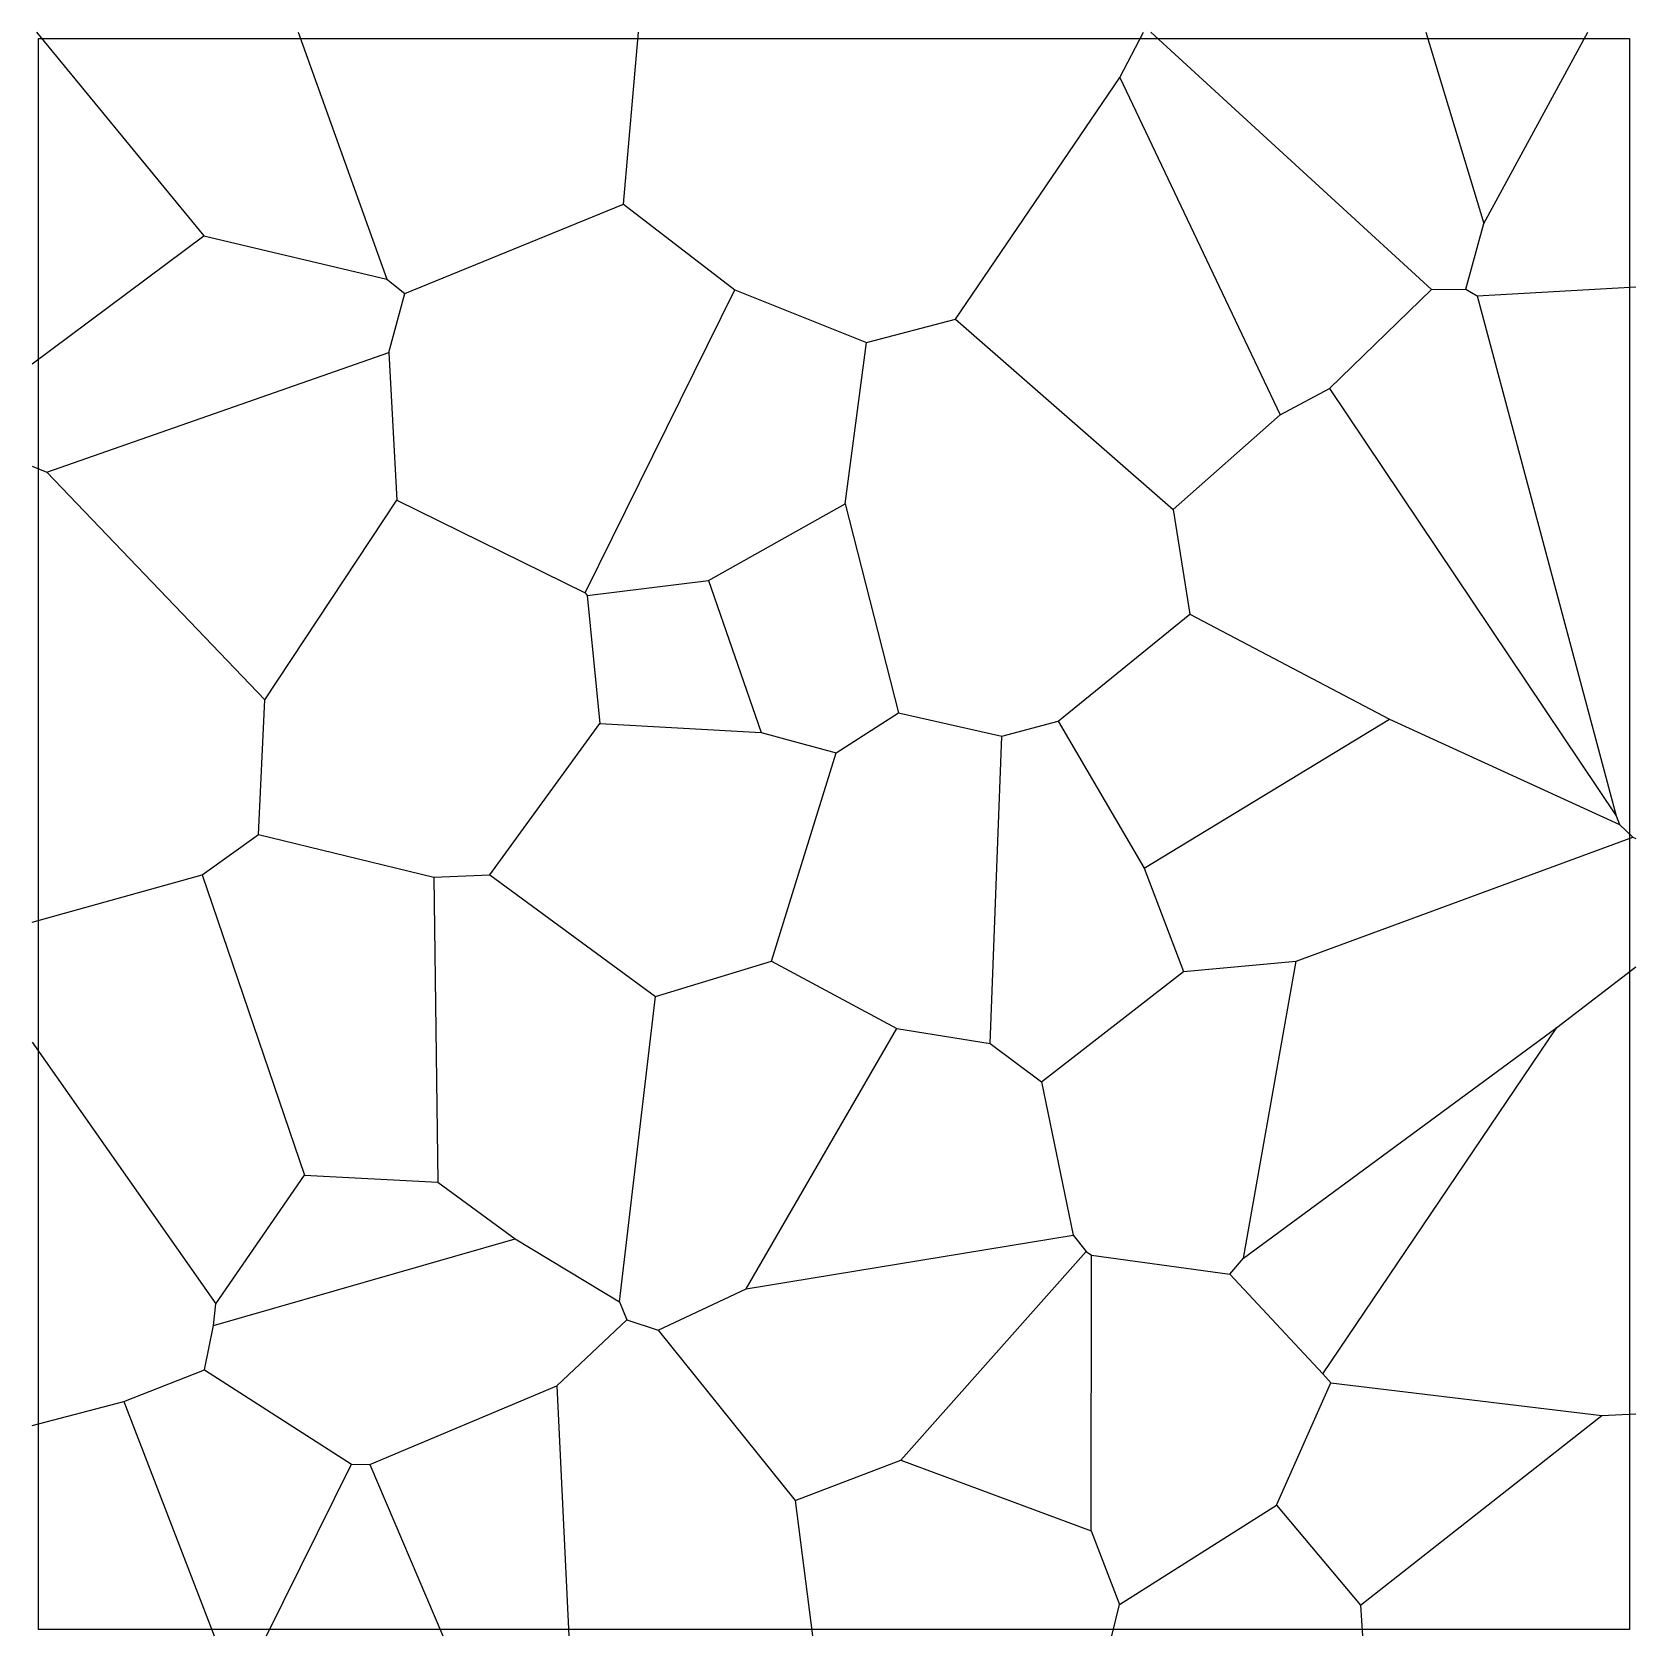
# Model space of a CAD drawing. Extents: x 0 to 10, y 0 to 10.
import ezdxf

# ---------------------------------------------------------------- set-up
doc = ezdxf.new("R2010")
doc.units = 0
doc.layers.add('Layer_1', color=7, linetype='CONTINUOUS')

msp = doc.modelspace()

# ---------------------------------------------------------------- linework, layer by layer
at = {"layer": 'Layer_1', "color": 7}
for points in [[(-0.012512, 9.959748), (1.030412, 8.689748)], [(1.619325, 9.959748), (2.171098, 8.418109)], [(3.646528, 8.886767), (3.740112, 9.959748)], [(6.742223, 9.67603), (6.890418, 9.959748)], [(6.935912, 9.959748), (8.685238, 8.355625), (8.898203, 8.356556), (9.012108, 8.765581)], [(8.649989, 9.959748), (9.012108, 8.765581)], [(9.012108, 8.765581), (9.66057, 9.959748)], [(5.717277, 8.168907), (6.742223, 9.67603)], [(6.742223, 9.67603), (7.740584, 7.574208), (8.049872, 7.736937)], [(2.171098, 8.418109), (2.284805, 8.33031), (3.646528, 8.886767)], [(3.646528, 8.886767), (4.34133, 8.353593)], [(-0.040254, 7.890833), (1.030412, 8.689748)], [(1.030412, 8.689748), (2.171098, 8.418109)], [(2.183262, 7.961897), (2.284805, 8.33031)], [(2.234711, 7.040611), (3.409235, 6.46293), (4.34133, 8.353593)], [(4.34133, 8.353593), (5.162992, 8.024155), (5.717277, 8.168907)], [(8.049872, 7.736937), (8.685238, 8.355625)], [(8.898203, 8.356556), (8.970847, 8.315239)], [(8.970847, 8.315239), (9.959754, 8.372361)], [(8.970847, 8.315239), (9.837016, 5.073973)], [(5.717277, 8.168907), (7.075104, 6.983432), (7.740584, 7.574208)], [(4.177726, 6.539892), (5.029191, 7.017976), (5.162992, 8.024155)], [(0.052117, 7.215814), (2.183262, 7.961897)], [(2.183262, 7.961897), (2.234711, 7.040611)], [(8.049872, 7.736937), (9.837016, 5.073973)], [(-0.040254, 7.252842), (0.052117, 7.215814)], [(0.052117, 7.215814), (1.411469, 5.797281), (2.234711, 7.040611)], [(5.029191, 7.017976), (5.361479, 5.715888)], [(7.075104, 6.983432), (7.17916, 6.330652)], [(3.409235, 6.46293), (3.419875, 6.446674), (4.177726, 6.539892)], [(4.177726, 6.539892), (4.50533, 5.59346)], [(3.419875, 6.446674), (3.498784, 5.64917), (4.50533, 5.59346)], [(6.358373, 5.663366), (7.17916, 6.330652)], [(7.17916, 6.330652), (8.423421, 5.676602)], [(1.370659, 4.956428), (1.411469, 5.797281)], [(4.50533, 5.59346), (4.972803, 5.466714), (5.361479, 5.715888), (6.006667, 5.569104), (6.358373, 5.663366)], [(2.81417, 4.704177), (3.498784, 5.64917)], [(6.358373, 5.663366), (6.893212, 4.746991), (8.423421, 5.676602)], [(8.423421, 5.676602), (9.856969, 5.018771)], [(5.350868, 3.746259), (5.933036, 3.652702), (6.006667, 5.569104)], [(4.570918, 4.167221), (4.972803, 5.466714)], [(9.837016, 5.073973), (9.856969, 5.018771)], [(9.856969, 5.018771), (9.940478, 4.94051)], [(1.020083, 4.705419), (1.370659, 4.956428)], [(1.370659, 4.956428), (2.465399, 4.689643)], [(7.840632, 4.166911), (9.940478, 4.94051)], [(9.940478, 4.94051), (9.959754, 4.932157)], [(-0.040254, 4.410949), (1.020083, 4.705419)], [(1.020083, 4.705419), (1.659175, 2.832903), (2.488739, 2.788651)], [(2.465399, 4.689643), (2.81417, 4.704177)], [(2.81417, 4.704177), (3.846708, 3.946862), (4.570918, 4.167221)], [(6.893212, 4.746991), (7.139423, 4.102226), (7.840632, 4.166911)], [(2.465399, 4.689643), (2.488739, 2.788651)], [(4.570918, 4.167221), (5.350868, 3.746259)], [(5.933036, 3.652702), (6.253019, 3.413547), (7.139423, 4.102226)], [(7.511956, 2.314658), (7.840632, 4.166911)], [(9.466006, 3.75306), (9.959754, 4.132282)], [(2.971734, 2.435449), (3.622454, 2.042878), (3.846708, 3.946862)], [(4.411463, 2.124497), (5.350868, 3.746259)], [(7.427007, 2.2143), (8.007623, 1.594286), (9.466006, 3.75306)], [(7.511956, 2.314658), (9.466006, 3.75306)], [(-0.040254, 3.661225), (1.106217, 2.029924), (1.659175, 2.832903)], [(6.253019, 3.413547), (6.450151, 2.457801)], [(2.488739, 2.788651), (2.971734, 2.435449)], [(1.090018, 1.894204), (2.971734, 2.435449)], [(4.411463, 2.124497), (6.450151, 2.457801), (6.53146, 2.356794), (6.564903, 2.33447), (7.427007, 2.2143)], [(5.375985, 1.056286), (6.53146, 2.356794)], [(5.375985, 1.056286), (6.562335, 0.615709), (6.564903, 2.33447)], [(7.427007, 2.2143), (7.511956, 2.314658)], [(3.622454, 2.042878), (3.668823, 1.930751), (3.863585, 1.865869), (4.411463, 2.124497)], [(1.090018, 1.894204), (1.106217, 2.029924)], [(3.230758, 1.519413), (3.668823, 1.930751)], [(1.033912, 1.619263), (1.090018, 1.894204)], [(3.863585, 1.865869), (4.717363, 0.803499), (5.375985, 1.056286)], [(0.532488, 1.42134), (1.033912, 1.619263)], [(1.033912, 1.619263), (1.951783, 1.030378), (2.066337, 1.028318)], [(2.066337, 1.028318), (3.230758, 1.519413)], [(3.230758, 1.519413), (3.306534, -0.04026)], [(7.718402, 0.775249), (8.057068, 1.537785)], [(8.007623, 1.594286), (8.057068, 1.537785)], [(8.057068, 1.537785), (9.746225, 1.333089)], [(-0.040254, 1.272045), (0.532488, 1.42134)], [(0.532488, 1.42134), (1.0949, -0.04026)], [(7.718402, 0.775249), (8.242234, 0.152328), (9.746225, 1.333089)], [(9.746225, 1.333089), (9.959754, 1.343701)], [(1.420584, -0.04026), (1.951783, 1.030378)], [(2.066337, 1.028318), (2.520574, -0.04026)], [(4.717363, 0.803499), (4.824862, -0.04026)], [(6.562335, 0.615709), (6.73974, 0.15563), (7.718402, 0.775249)], [(6.691028, -0.04026), (6.73974, 0.15563)], [(8.242234, 0.152328), (8.255696, -0.04026)]]:
    msp.add_lwpolyline(points, dxfattribs=at)
msp.add_lwpolyline([(0, 9.919494), (9.919493, 9.919494), (9.919493, 0), (0, 0), (0, 9.919494)], close=True, dxfattribs=at)

doc.saveas('drawing.dxf')
